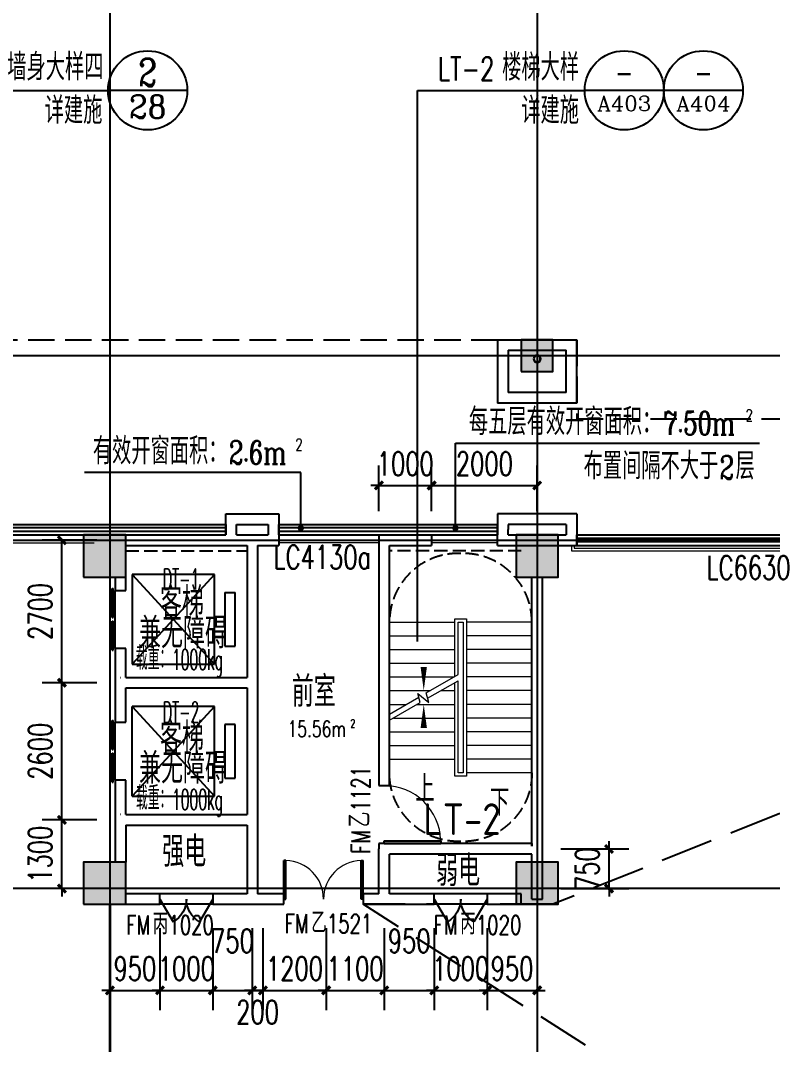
# Model space of a CAD drawing. Extents: x 1738711 to 2346805, y 1189731 to 2516152.
# Drawn here: x 1973497 to 1987754, y 1696268 to 1715674 of the extents above; entities that cross this region are included whole.
import ezdxf
from ezdxf.enums import TextEntityAlignment as Align

# ---------------------------------------------------------------- set-up
doc = ezdxf.new("R2010")
doc.units = 0
doc.header["$LTSCALE"] = 1000
doc.header["$MEASUREMENT"] = 0
doc.linetypes.add('DASH', pattern=[0.35, 0.25, -0.1])
doc.linetypes.add('复件 140224通州运河二期售楼部条件图_t3$0$X-ME SHAFT SH$0$X-B2$0$WATER_LINE', pattern=[0])
for name, color, linetype, lineweight in [('_0', 7, 'Continuous', 25), ('STAIR', 2, 'Continuous', 5), ('栏杆', 6, 'Continuous', 15)]:
    doc.layers.add(name, color=color, linetype=linetype, lineweight=lineweight)
for name, color, linetype in [('AR-TEXT', 7, 'Continuous'), ('COLUMN', 9, 'Continuous'), ('DIM_IDEN', 3, 'Continuous'), ('DIM_SYMB', 3, 'Continuous'), ('DOTE', 1, 'Continuous'), ('EVTR', 2, 'Continuous'), ('PUB_DIM', 3, 'Continuous'), ('PUB_HATCH', 8, 'Continuous'), ('PUB_TEXT', 7, 'Continuous'), ('SPACE_ALL', 1, 'Continuous'), ('WALL', 40, 'Continuous'), ('WINDOW', 144, 'Continuous'), ('WINDOW_TEXT', 7, 'Continuous'), ('YS', 6, 'Continuous'), ('疏散距离', 211, 'DASH'), ('看线', 8, 'Continuous')]:
    doc.layers.add(name, color=color, linetype=linetype)
doc.styles.add('_TCH_DIM', font='SIMPLEX', dxfattribs={"bigfont": 'GBCBIG'})
doc.styles.add('_TCH_DIM_T3', font='SIMPLEX', dxfattribs={"width": 0.705882, "bigfont": 'GBCBIG'})
doc.styles.add('_TCH_LABEL', font='COMPLEX', dxfattribs={"bigfont": 'GBCBIG'})
doc.styles.add('_TCH_SPACE', font='SIMPLEX', dxfattribs={"height": 5, "bigfont": 'GBCBIG'})
doc.styles.add('_TCH_WINDOW', font='SIMPLEX', dxfattribs={"height": 3.5, "bigfont": 'GBCBIG'})
doc.styles.get("Standard").update_dxf_attribs({"font": 'gbenor.shx', "bigfont": 'gbcbig.shx'})
doc.dimstyles.new('_TCH_ARCH&&150', dxfattribs={"dimtxt": 446.25, "dimasz": 150, "dimexe": 375, "dimexo": 450, "dimgap": 189.375, "dimtad": 1, "dimdec": 0, "dimzin": 0, "dimdsep": 46, "dimtxsty": '_TCH_DIM_T3', "dimblk": 'ARCHTICK', "dimcen": 0.09, "dimclrt": 7, "dimazin": 2, "dimtfac": 1, "dimtdec": 0, "dimtix": 1, "dimtmove": 2, "dimatfit": 3, "dimfxl": 1, "dimtolj": 1, "dimtzin": 0, "dimarcsym": 0})

# ---------------------------------------------------------------- blocks, each defined once
blk = doc.blocks.new('hearherherhr')
at = {"layer": '看线', "linetype": 'DASH'}
for centre, start, end in [((1981792, 1704275), 87.7958, 180), ((1981892, 1704275), 0, 92.2042)]:
    blk.add_arc(centre, 1300, start, end, dxfattribs=at)
blk = doc.blocks.new('hreahearHERH')
at = {"layer": 'DIM_SYMB'}
for points in [[(1982542, 1701285, 0, 0, 0), (1982542, 1704950, 0, 0, 0), (1981142, 1704950, 0, 0, 0), (1981142, 1702975, 0, 120, 0), (1981142, 1703425, 0, 0, 0)], [(1981142, 1701545, 0, 0, 0), (1981142, 1702715, 0, 120, 0), (1981142, 1702265, 0, 0, 0)]]:
    blk.add_lwpolyline(points, format="xyseb", dxfattribs=at)
at = {"layer": 'STAIR'}
for p, q in [((1980492, 1704275), (1981732, 1704275)), ((1981732, 1703244), (1981732, 1704335)), ((1981732, 1704335), (1981952, 1704335)), ((1981792, 1703278), (1981792, 1704275)), ((1981792, 1704275), (1981892, 1704275)), ((1981892, 1704275), (1981892, 1701415)), ((1981952, 1704335), (1981952, 1701355)), ((1983192, 1704275), (1981952, 1704275)), ((1980492, 1704015), (1981732, 1704015)), ((1983192, 1704015), (1981952, 1704015)), ((1980492, 1703755), (1981732, 1703755)), ((1983192, 1703755), (1981952, 1703755)), ((1980492, 1703495), (1981732, 1703495)), ((1983192, 1703495), (1981952, 1703495)), ((1981189, 1702930), (1981792, 1703278)), ((1980492, 1703235), (1981717, 1703235)), ((1981216, 1702830), (1981792, 1703163)), ((1981732, 1701355), (1981732, 1703128)), ((1981792, 1701415), (1981792, 1703163)), ((1983192, 1703235), (1981952, 1703235)), ((1980492, 1702975), (1981267, 1702975)), ((1981077, 1702750), (1981031, 1702923)), ((1981031, 1702923), (1981237, 1702750)), ((1981237, 1702750), (1981189, 1702930)), ((1981467, 1702975), (1981732, 1702975)), ((1983192, 1702975), (1981952, 1702975)), ((1980492, 1702528), (1981051, 1702850)), ((1980492, 1702412), (1981077, 1702750)), ((1980492, 1702715), (1980817, 1702715)), ((1981017, 1702715), (1981732, 1702715)), ((1983192, 1702715), (1981952, 1702715)), ((1980566, 1702455), (1981732, 1702455)), ((1983192, 1702455), (1981952, 1702455)), ((1980492, 1702195), (1981732, 1702195)), ((1983192, 1702195), (1981952, 1702195)), ((1980492, 1701935), (1981732, 1701935)), ((1983192, 1701935), (1981952, 1701935)), ((1980492, 1701675), (1981732, 1701675)), ((1983192, 1701675), (1981952, 1701675)), ((1981952, 1701355), (1981732, 1701355)), ((1981892, 1701415), (1981792, 1701415)), ((1983192, 1701415), (1981952, 1701415))]:
    blk.add_line(p, q, dxfattribs=at)
at = {"layer": '_0'}
blk.add_blockref('hearherherhr', (0, 0), dxfattribs=at)
at = {"layer": '_0', "xscale": -1, "rotation": 180}
blk.add_blockref('hearherherhr', (0, 3405691), dxfattribs=at)
at = {"layer": 'PUB_TEXT', "color": 7, "style": '_TCH_DIM'}
for s, p in [('上', (1980986, 1700863)), ('下', (1982399, 1700603))]:
    blk.add_text(s, height=506, dxfattribs=at).set_placement(p)
blk = doc.blocks.new('A$C68B42598')
at = {"layer": 'YS'}
for radius in [70, 60]:
    blk.add_circle((70, 70), radius, dxfattribs=at)
blk = doc.blocks.new('_ArchTick')
at = {"color": 0, "linetype": 'ByBlock', "const_width": 0.4}
blk.add_lwpolyline([(-0.5, -0.5), (0.5, 0.5)], dxfattribs=at)
blk = doc.blocks.new('*D2383')
at = {"layer": 'Defpoints', "color": 0, "transparency": 16777216}
for p in [(1981292, 1706863), (1980292, 1705925), (1981292, 1705925)]:
    blk.add_point(p, dxfattribs=at)
at = {"layer": 'PUB_DIM', "color": 0, "lineweight": -2, "transparency": 16777216}
for p, q in [((1980292, 1706375), (1980292, 1707238)), ((1981292, 1706375), (1981292, 1707238)), ((1980292, 1706863), (1980142, 1706863)), ((1980292, 1706863), (1981292, 1706863)), ((1981292, 1706863), (1981442, 1706863))]:
    blk.add_line(p, q, dxfattribs=at)
at = {"layer": 'PUB_DIM', "color": 0, "lineweight": -2, "transparency": 16777216, "xscale": 150, "yscale": 150, "zscale": 150}
blk.add_blockref('_ArchTick', (1980292, 1706863), dxfattribs=at)
at = {"layer": 'PUB_DIM', "color": 0, "lineweight": -2, "transparency": 16777216, "xscale": 150, "yscale": 150, "zscale": 150, "rotation": 180}
blk.add_blockref('_ArchTick', (1981292, 1706863), dxfattribs=at)
at = {"layer": 'PUB_DIM', "color": 7, "transparency": 16777216, "insert": (1980792, 1707275), "char_height": 446.2, "attachment_point": 5, "style": '_TCH_DIM_T3'}
blk.add_mtext('\\A1;1000', dxfattribs=at)
blk = doc.blocks.new('*D2384')
at = {"layer": 'Defpoints', "color": 0, "transparency": 16777216}
for p in [(1983292, 1706863), (1981292, 1705925), (1983292, 1705925)]:
    blk.add_point(p, dxfattribs=at)
at = {"layer": 'PUB_DIM', "color": 0, "lineweight": -2, "transparency": 16777216}
for p, q in [((1981292, 1706375), (1981292, 1707238)), ((1983292, 1706375), (1983292, 1707238)), ((1981292, 1706863), (1983292, 1706863))]:
    blk.add_line(p, q, dxfattribs=at)
at = {"layer": 'PUB_DIM', "color": 0, "lineweight": -2, "transparency": 16777216, "xscale": 150, "yscale": 150, "zscale": 150, "rotation": 180}
blk.add_blockref('_ArchTick', (1981292, 1706863), dxfattribs=at)
at = {"layer": 'PUB_DIM', "color": 0, "lineweight": -2, "transparency": 16777216, "xscale": 150, "yscale": 150, "zscale": 150}
blk.add_blockref('_ArchTick', (1983292, 1706863), dxfattribs=at)
at = {"layer": 'PUB_DIM', "color": 7, "transparency": 16777216, "insert": (1982292, 1707275), "char_height": 446.2, "attachment_point": 5, "style": '_TCH_DIM_T3'}
blk.add_mtext('\\A1;2000', dxfattribs=at)
blk = doc.blocks.new('*D2730')
at = {"layer": 'Defpoints', "color": 0, "transparency": 16777216}
for p in [(1983292, 1699975), (1984654, 1699975), (1983292, 1699225)]:
    blk.add_point(p, dxfattribs=at)
at = {"layer": 'PUB_DIM', "color": 0, "lineweight": -2, "transparency": 16777216}
for p, q in [((1983742, 1699975), (1985029, 1699975)), ((1984654, 1699975), (1984654, 1700125)), ((1984654, 1699225), (1984654, 1699975)), ((1983742, 1699225), (1985029, 1699225)), ((1984654, 1699225), (1984654, 1699075))]:
    blk.add_line(p, q, dxfattribs=at)
at = {"layer": 'PUB_DIM', "color": 0, "lineweight": -2, "transparency": 16777216, "xscale": 150, "yscale": 150, "zscale": 150}
for p, rotation in [((1984654, 1699975), 270), ((1984654, 1699225), 90)]:
    blk.add_blockref('_ArchTick', p, dxfattribs=dict(at, rotation=rotation))
at = {"layer": 'PUB_DIM', "color": 7, "transparency": 16777216, "insert": (1984242, 1699600), "char_height": 446.2, "attachment_point": 5, "rotation": 90, "style": '_TCH_DIM_T3'}
blk.add_mtext('\\A1;750', dxfattribs=at)
blk = doc.blocks.new('*D2736')
at = {"layer": 'Defpoints', "color": 0, "transparency": 16777216}
for p in [(1974283, 1700525), (1975392, 1700525), (1975392, 1699225)]:
    blk.add_point(p, dxfattribs=at)
at = {"layer": 'PUB_DIM', "color": 0, "lineweight": -2, "transparency": 16777216}
for p, q in [((1974283, 1700525), (1974283, 1700675)), ((1974942, 1700525), (1973908, 1700525)), ((1974283, 1699225), (1974283, 1700525)), ((1974942, 1699225), (1973908, 1699225)), ((1974283, 1699225), (1974283, 1699075))]:
    blk.add_line(p, q, dxfattribs=at)
at = {"layer": 'PUB_DIM', "color": 0, "lineweight": -2, "transparency": 16777216, "xscale": 150, "yscale": 150, "zscale": 150}
for p, rotation in [((1974283, 1700525), 270), ((1974283, 1699225), 90)]:
    blk.add_blockref('_ArchTick', p, dxfattribs=dict(at, rotation=rotation))
at = {"layer": 'PUB_DIM', "color": 7, "transparency": 16777216, "insert": (1973871, 1699875), "char_height": 446.2, "attachment_point": 5, "rotation": 90, "style": '_TCH_DIM_T3'}
blk.add_mtext('\\A1;1300', dxfattribs=at)
blk = doc.blocks.new('*D2737')
at = {"layer": 'Defpoints', "color": 0, "transparency": 16777216}
for p in [(1974283, 1703125), (1975392, 1703125), (1975392, 1700525)]:
    blk.add_point(p, dxfattribs=at)
at = {"layer": 'PUB_DIM', "color": 0, "lineweight": -2, "transparency": 16777216}
for p, q in [((1974942, 1703125), (1973908, 1703125)), ((1974283, 1700525), (1974283, 1703125)), ((1974942, 1700525), (1973908, 1700525))]:
    blk.add_line(p, q, dxfattribs=at)
at = {"layer": 'PUB_DIM', "color": 0, "lineweight": -2, "transparency": 16777216, "xscale": 150, "yscale": 150, "zscale": 150}
for p, rotation in [((1974283, 1703125), 90), ((1974283, 1700525), 270)]:
    blk.add_blockref('_ArchTick', p, dxfattribs=dict(at, rotation=rotation))
at = {"layer": 'PUB_DIM', "color": 7, "transparency": 16777216, "insert": (1973871, 1701825), "char_height": 446.2, "attachment_point": 5, "rotation": 90, "style": '_TCH_DIM_T3'}
blk.add_mtext('\\A1;2600', dxfattribs=at)
blk = doc.blocks.new('*D2738')
at = {"layer": 'Defpoints', "color": 0, "transparency": 16777216}
for p in [(1974283, 1705825), (1975392, 1705825), (1975392, 1703125)]:
    blk.add_point(p, dxfattribs=at)
at = {"layer": 'PUB_DIM', "color": 0, "lineweight": -2, "transparency": 16777216}
for p, q in [((1974942, 1705825), (1973908, 1705825)), ((1974283, 1703125), (1974283, 1705825)), ((1974942, 1703125), (1973908, 1703125))]:
    blk.add_line(p, q, dxfattribs=at)
at = {"layer": 'PUB_DIM', "color": 0, "lineweight": -2, "transparency": 16777216, "xscale": 150, "yscale": 150, "zscale": 150}
for p, rotation in [((1974283, 1705825), 90), ((1974283, 1703125), 270)]:
    blk.add_blockref('_ArchTick', p, dxfattribs=dict(at, rotation=rotation))
at = {"layer": 'PUB_DIM', "color": 7, "transparency": 16777216, "insert": (1973871, 1704475), "char_height": 446.2, "attachment_point": 5, "rotation": 90, "style": '_TCH_DIM_T3'}
blk.add_mtext('\\A1;2700', dxfattribs=at)
blk = doc.blocks.new('*D2782')
at = {"layer": 'Defpoints', "color": 0, "transparency": 16777216}
for p in [(1975192, 1698925), (1976142, 1698925), (1976142, 1697294)]:
    blk.add_point(p, dxfattribs=at)
at = {"layer": 'PUB_DIM', "color": 0, "lineweight": -2, "transparency": 16777216}
for p, q in [((1975192, 1698475), (1975192, 1696919)), ((1976142, 1698475), (1976142, 1696919)), ((1975192, 1697294), (1975042, 1697294)), ((1975192, 1697294), (1976142, 1697294)), ((1976142, 1697294), (1976292, 1697294))]:
    blk.add_line(p, q, dxfattribs=at)
at = {"layer": 'PUB_DIM', "color": 0, "lineweight": -2, "transparency": 16777216, "xscale": 150, "yscale": 150, "zscale": 150}
blk.add_blockref('_ArchTick', (1975192, 1697294), dxfattribs=at)
at = {"layer": 'PUB_DIM', "color": 0, "lineweight": -2, "transparency": 16777216, "xscale": 150, "yscale": 150, "zscale": 150, "rotation": 180}
blk.add_blockref('_ArchTick', (1976142, 1697294), dxfattribs=at)
at = {"layer": 'PUB_DIM', "color": 7, "transparency": 16777216, "insert": (1975667, 1697707), "char_height": 446.2, "attachment_point": 5, "style": '_TCH_DIM_T3'}
blk.add_mtext('\\A1;950', dxfattribs=at)
blk = doc.blocks.new('*D2783')
at = {"layer": 'Defpoints', "color": 0, "transparency": 16777216}
for p in [(1976142, 1698925), (1977142, 1698925), (1977142, 1697294)]:
    blk.add_point(p, dxfattribs=at)
at = {"layer": 'PUB_DIM', "color": 0, "lineweight": -2, "transparency": 16777216}
for p, q in [((1976142, 1698475), (1976142, 1696919)), ((1977142, 1698475), (1977142, 1696919)), ((1976142, 1697294), (1975992, 1697294)), ((1976142, 1697294), (1977142, 1697294)), ((1977142, 1697294), (1977292, 1697294))]:
    blk.add_line(p, q, dxfattribs=at)
at = {"layer": 'PUB_DIM', "color": 0, "lineweight": -2, "transparency": 16777216, "xscale": 150, "yscale": 150, "zscale": 150}
blk.add_blockref('_ArchTick', (1976142, 1697294), dxfattribs=at)
at = {"layer": 'PUB_DIM', "color": 0, "lineweight": -2, "transparency": 16777216, "xscale": 150, "yscale": 150, "zscale": 150, "rotation": 180}
blk.add_blockref('_ArchTick', (1977142, 1697294), dxfattribs=at)
at = {"layer": 'PUB_DIM', "color": 7, "transparency": 16777216, "insert": (1976642, 1697707), "char_height": 446.2, "attachment_point": 5, "style": '_TCH_DIM_T3'}
blk.add_mtext('\\A1;1000', dxfattribs=at)
blk = doc.blocks.new('*D2784')
at = {"layer": 'Defpoints', "color": 0, "transparency": 16777216}
for p in [(1977142, 1698925), (1977892, 1698925), (1977892, 1697294)]:
    blk.add_point(p, dxfattribs=at)
at = {"layer": 'PUB_DIM', "color": 0, "lineweight": -2, "transparency": 16777216}
for p, q in [((1977142, 1698475), (1977142, 1696919)), ((1977892, 1698475), (1977892, 1696919)), ((1977142, 1697294), (1977892, 1697294))]:
    blk.add_line(p, q, dxfattribs=at)
at = {"layer": 'PUB_DIM', "color": 0, "lineweight": -2, "transparency": 16777216, "xscale": 150, "yscale": 150, "zscale": 150, "rotation": 180}
blk.add_blockref('_ArchTick', (1977142, 1697294), dxfattribs=at)
at = {"layer": 'PUB_DIM', "color": 0, "lineweight": -2, "transparency": 16777216, "xscale": 150, "yscale": 150, "zscale": 150}
blk.add_blockref('_ArchTick', (1977892, 1697294), dxfattribs=at)
at = {"layer": 'PUB_DIM', "color": 7, "transparency": 16777216, "insert": (1977517, 1698232), "char_height": 446.2, "attachment_point": 5, "style": '_TCH_DIM_T3'}
blk.add_mtext('\\A1;750', dxfattribs=at)
blk = doc.blocks.new('*D2785')
at = {"layer": 'Defpoints', "color": 0, "transparency": 16777216}
for p in [(1977892, 1698925), (1978092, 1698925), (1978092, 1697294)]:
    blk.add_point(p, dxfattribs=at)
at = {"layer": 'PUB_DIM', "color": 0, "lineweight": -2, "transparency": 16777216}
for p, q in [((1977892, 1698475), (1977892, 1696919)), ((1978092, 1698475), (1978092, 1696919)), ((1977892, 1697294), (1977742, 1697294)), ((1977892, 1697294), (1978092, 1697294)), ((1978092, 1697294), (1978242, 1697294))]:
    blk.add_line(p, q, dxfattribs=at)
at = {"layer": 'PUB_DIM', "color": 0, "lineweight": -2, "transparency": 16777216, "xscale": 150, "yscale": 150, "zscale": 150}
blk.add_blockref('_ArchTick', (1977892, 1697294), dxfattribs=at)
at = {"layer": 'PUB_DIM', "color": 0, "lineweight": -2, "transparency": 16777216, "xscale": 150, "yscale": 150, "zscale": 150, "rotation": 180}
blk.add_blockref('_ArchTick', (1978092, 1697294), dxfattribs=at)
at = {"layer": 'PUB_DIM', "color": 7, "transparency": 16777216, "insert": (1977992, 1696882), "char_height": 446.2, "attachment_point": 5, "style": '_TCH_DIM_T3'}
blk.add_mtext('\\A1;200', dxfattribs=at)
blk = doc.blocks.new('*D2786')
at = {"layer": 'Defpoints', "color": 0, "transparency": 16777216}
for p in [(1978092, 1698925), (1979292, 1698925), (1979292, 1697294)]:
    blk.add_point(p, dxfattribs=at)
at = {"layer": 'PUB_DIM', "color": 0, "lineweight": -2, "transparency": 16777216}
for p, q in [((1978092, 1698475), (1978092, 1696919)), ((1979292, 1698475), (1979292, 1696919)), ((1978092, 1697294), (1977942, 1697294)), ((1978092, 1697294), (1979292, 1697294)), ((1979292, 1697294), (1979442, 1697294))]:
    blk.add_line(p, q, dxfattribs=at)
at = {"layer": 'PUB_DIM', "color": 0, "lineweight": -2, "transparency": 16777216, "xscale": 150, "yscale": 150, "zscale": 150}
blk.add_blockref('_ArchTick', (1978092, 1697294), dxfattribs=at)
at = {"layer": 'PUB_DIM', "color": 0, "lineweight": -2, "transparency": 16777216, "xscale": 150, "yscale": 150, "zscale": 150, "rotation": 180}
blk.add_blockref('_ArchTick', (1979292, 1697294), dxfattribs=at)
at = {"layer": 'PUB_DIM', "color": 7, "transparency": 16777216, "insert": (1978692, 1697707), "char_height": 446.2, "attachment_point": 5, "style": '_TCH_DIM_T3'}
blk.add_mtext('\\A1;1200', dxfattribs=at)
blk = doc.blocks.new('*D2787')
at = {"layer": 'Defpoints', "color": 0, "transparency": 16777216}
for p in [(1979292, 1698925), (1980392, 1698925), (1980392, 1697294)]:
    blk.add_point(p, dxfattribs=at)
at = {"layer": 'PUB_DIM', "color": 0, "lineweight": -2, "transparency": 16777216}
for p, q in [((1979292, 1698475), (1979292, 1696919)), ((1980392, 1698475), (1980392, 1696919)), ((1979292, 1697294), (1979142, 1697294)), ((1979292, 1697294), (1980392, 1697294)), ((1980392, 1697294), (1980542, 1697294))]:
    blk.add_line(p, q, dxfattribs=at)
at = {"layer": 'PUB_DIM', "color": 0, "lineweight": -2, "transparency": 16777216, "xscale": 150, "yscale": 150, "zscale": 150}
blk.add_blockref('_ArchTick', (1979292, 1697294), dxfattribs=at)
at = {"layer": 'PUB_DIM', "color": 0, "lineweight": -2, "transparency": 16777216, "xscale": 150, "yscale": 150, "zscale": 150, "rotation": 180}
blk.add_blockref('_ArchTick', (1980392, 1697294), dxfattribs=at)
at = {"layer": 'PUB_DIM', "color": 7, "transparency": 16777216, "insert": (1979842, 1697707), "char_height": 446.2, "attachment_point": 5, "style": '_TCH_DIM_T3'}
blk.add_mtext('\\A1;1100', dxfattribs=at)
blk = doc.blocks.new('*D2788')
at = {"layer": 'Defpoints', "color": 0, "transparency": 16777216}
for p in [(1980392, 1698925), (1981342, 1698925), (1981342, 1697294)]:
    blk.add_point(p, dxfattribs=at)
at = {"layer": 'PUB_DIM', "color": 0, "lineweight": -2, "transparency": 16777216}
for p, q in [((1980392, 1698475), (1980392, 1696919)), ((1981342, 1698475), (1981342, 1696919)), ((1980392, 1697294), (1981342, 1697294))]:
    blk.add_line(p, q, dxfattribs=at)
at = {"layer": 'PUB_DIM', "color": 0, "lineweight": -2, "transparency": 16777216, "xscale": 150, "yscale": 150, "zscale": 150, "rotation": 180}
blk.add_blockref('_ArchTick', (1980392, 1697294), dxfattribs=at)
at = {"layer": 'PUB_DIM', "color": 0, "lineweight": -2, "transparency": 16777216, "xscale": 150, "yscale": 150, "zscale": 150}
blk.add_blockref('_ArchTick', (1981342, 1697294), dxfattribs=at)
at = {"layer": 'PUB_DIM', "color": 7, "transparency": 16777216, "insert": (1980867, 1698232), "char_height": 446.2, "attachment_point": 5, "style": '_TCH_DIM_T3'}
blk.add_mtext('\\A1;950', dxfattribs=at)
blk = doc.blocks.new('*D2789')
at = {"layer": 'Defpoints', "color": 0, "transparency": 16777216}
for p in [(1981342, 1698925), (1982342, 1698925), (1982342, 1697294)]:
    blk.add_point(p, dxfattribs=at)
at = {"layer": 'PUB_DIM', "color": 0, "lineweight": -2, "transparency": 16777216}
for p, q in [((1981342, 1698475), (1981342, 1696919)), ((1982342, 1698475), (1982342, 1696919)), ((1981342, 1697294), (1981192, 1697294)), ((1981342, 1697294), (1982342, 1697294)), ((1982342, 1697294), (1982492, 1697294))]:
    blk.add_line(p, q, dxfattribs=at)
at = {"layer": 'PUB_DIM', "color": 0, "lineweight": -2, "transparency": 16777216, "xscale": 150, "yscale": 150, "zscale": 150}
blk.add_blockref('_ArchTick', (1981342, 1697294), dxfattribs=at)
at = {"layer": 'PUB_DIM', "color": 0, "lineweight": -2, "transparency": 16777216, "xscale": 150, "yscale": 150, "zscale": 150, "rotation": 180}
blk.add_blockref('_ArchTick', (1982342, 1697294), dxfattribs=at)
at = {"layer": 'PUB_DIM', "color": 7, "transparency": 16777216, "insert": (1981842, 1697707), "char_height": 446.2, "attachment_point": 5, "style": '_TCH_DIM_T3'}
blk.add_mtext('\\A1;1000', dxfattribs=at)
blk = doc.blocks.new('*D2790')
at = {"layer": 'Defpoints', "color": 0, "transparency": 16777216}
for p in [(1982342, 1698925), (1983292, 1698925), (1983292, 1697294)]:
    blk.add_point(p, dxfattribs=at)
at = {"layer": 'PUB_DIM', "color": 0, "lineweight": -2, "transparency": 16777216}
for p, q in [((1982342, 1698475), (1982342, 1696919)), ((1983292, 1698475), (1983292, 1696919)), ((1982342, 1697294), (1982192, 1697294)), ((1982342, 1697294), (1983292, 1697294)), ((1983292, 1697294), (1983442, 1697294))]:
    blk.add_line(p, q, dxfattribs=at)
at = {"layer": 'PUB_DIM', "color": 0, "lineweight": -2, "transparency": 16777216, "xscale": 150, "yscale": 150, "zscale": 150}
blk.add_blockref('_ArchTick', (1982342, 1697294), dxfattribs=at)
at = {"layer": 'PUB_DIM', "color": 0, "lineweight": -2, "transparency": 16777216, "xscale": 150, "yscale": 150, "zscale": 150, "rotation": 180}
blk.add_blockref('_ArchTick', (1983292, 1697294), dxfattribs=at)
at = {"layer": 'PUB_DIM', "color": 7, "transparency": 16777216, "insert": (1982817, 1697707), "char_height": 446.2, "attachment_point": 5, "style": '_TCH_DIM_T3'}
blk.add_mtext('\\A1;950', dxfattribs=at)
blk = doc.blocks.new('$TCHSYS$WIN2D')
for p, q in [((-0.5, 0.5), (0.5, 0.5)), ((-0.5, 0.5), (-0.5, -0.5)), ((0.5, 0.5), (0.5, -0.5)), ((0.5, 0.1667), (-0.5, 0.1667)), ((0.5, -0.1667), (-0.5, -0.1667)), ((-0.5, -0.5), (0.5, -0.5))]:
    blk.add_line(p, q)
blk = doc.blocks.new('$DORLIB2D$00000127')
at = {"color": 0}
for points in [[(-0.533, 0.795), (-0.533, 0.69)], [(-0.033, 0.795), (-0.533, 0.795)], [(-0.033, 0.795), (-0.033, 0.69)], [(0.533, 0.795), (0.033, 0.795)], [(0.033, 0.795), (0.033, 0.69)], [(0.533, 0.795), (0.533, 0.69)], [(-0.033, 0.69), (-0.533, 0.69)], [(0.533, 0.69), (0.033, 0.69)], [(0.5, 0.5), (-0.5, 0.5)]]:
    blk.add_lwpolyline(points, dxfattribs=at)
blk = doc.blocks.new('$DorLib2D$00000001')
for p, q in [((0.45, 0.975), (0.5, 0.975)), ((0.45, 0), (0.45, 0.975)), ((0.5, 0), (0.5, 0.975)), ((0.5, 0), (0.45, 0))]:
    blk.add_line(p, q)
at = {"lineweight": 13}
blk.add_arc((0.475, 0), 0.975, 91.4693, 180, dxfattribs=at)
blk = doc.blocks.new('$DorLib2D$00000231')
at = {"color": 0}
for p, q in [((-0.5, 0), (-0.25, 0.433)), ((0.5, 0), (0.25, 0.433))]:
    blk.add_line(p, q, dxfattribs=at)
for centre, start, end in [((-0.5, 0), 0, 60), ((0.5, 0), 120, 180)]:
    blk.add_arc(centre, 0.5, start, end, dxfattribs=at)
blk = doc.blocks.new('$DorLib2D$00000002')
for p, q in [((-0.5, 0), (-0.5, 0.4875)), ((-0.475, 0.4875), (-0.5, 0.4875)), ((-0.475, 0), (-0.475, 0.4875)), ((0.475, 0), (0.475, 0.4875)), ((0.475, 0.4875), (0.5, 0.4875)), ((0.5, 0), (0.5, 0.4875)), ((-0.5, 0), (-0.475, 0)), ((0.5, 0), (0.475, 0))]:
    blk.add_line(p, q)
at = {"lineweight": 13}
for centre, start, end in [((-0.4875, 0), 0, 88.53072), ((0.4875, 0), 91.46928, 180)]:
    blk.add_arc(centre, 0.4875, start, end, dxfattribs=at)
blk = doc.blocks.new('_FZH')
blk.add_lwpolyline([(-0.5, -0.5), (0.5, -0.5), (0.5, 0.5), (-0.5, 0.5)], close=True)
at = {"layer": 'PUB_HATCH'}
blk.add_solid([(-0.5, -0.5), (0.5, -0.5), (-0.5, 0.5), (0.5, 0.5)], dxfattribs=at)

msp = doc.modelspace()

# ---------------------------------------------------------------- linework, layer by layer
at = {"layer": 'DIM_IDEN'}
for p, q in [((1972481.3, 1714349.3), (1975158.2, 1714349.3)), ((1976658.2, 1714349.3), (1975158.2, 1714349.3)), ((1981024.7, 1714349.3), (1984193, 1714349.3)), ((1981024.7, 1703907.9), (1981024.7, 1714349.3)), ((1985693, 1714349.3), (1984193, 1714349.3)), ((1987193, 1714349.3), (1985693, 1714349.3)), ((1981742.6, 1706056.2), (1981742.6, 1707662.1)), ((1981742.6, 1707662.1), (1987506.9, 1707662.1)), ((1978811.2, 1707106.4), (1974711.3, 1707106.4)), ((1978811.2, 1706056.2), (1978811.2, 1707106.4))]:
    msp.add_line(p, q, dxfattribs=at)
at = {"layer": 'DIM_IDEN', "const_width": 60}
for points in [[(1978811.2, 1706026.2, 1), (1978811.2, 1706086.2, 1)], [(1981742.6, 1706026.2, 1), (1981742.6, 1706086.2, 1)]]:
    msp.add_lwpolyline(points, format="xyb", close=True, dxfattribs=at)
at = {"layer": 'DIM_IDEN'}
msp.add_lwpolyline([(1981024.7, 1703907.9, 1), (1981024.7, 1703907.9, 1)], format="xyb", close=True, dxfattribs=at)
for centre in [(1975908.2, 1714349.3), (1984943, 1714349.3), (1986443, 1714349.3)]:
    msp.add_circle(centre, 750, dxfattribs=at)
at = {"layer": 'DOTE'}
for p, q in [((1975191.9, 1721249.3), (1975191.9, 1683625.4)), ((1983291.9, 1721249.3), (1983291.9, 1683625.4)), ((1919991.9, 1709325.4), (2001891.9, 1709325.4)), ((1919991.9, 1705825.4), (2001891.9, 1705825.4)), ((2001891.9, 1699225.4), (1919991.9, 1699225.4))]:
    msp.add_line(p, q, dxfattribs=at)
at = {"layer": 'EVTR', "linetype": '复件 140224通州运河二期售楼部条件图_t3$0$X-ME SHAFT SH$0$X-B2$0$WATER_LINE'}
for p, q in [((1977176.9, 1705175.4), (1975616.9, 1705175.4)), ((1975616.9, 1705175.4), (1975616.9, 1703475.4)), ((1977176.9, 1705175.4), (1975616.9, 1703475.4)), ((1975616.9, 1705175.4), (1977176.9, 1703475.4)), ((1977176.9, 1703475.4), (1977176.9, 1705175.4)), ((1977371.9, 1704835.4), (1977371.9, 1703815.4)), ((1977371.9, 1704835.4), (1977566.9, 1704835.4)), ((1977566.9, 1703815.4), (1977566.9, 1704835.4)), ((1977371.9, 1703815.4), (1977566.9, 1703815.4)), ((1975616.9, 1703475.4), (1977176.9, 1703475.4)), ((1977176.9, 1702675.4), (1975616.9, 1702675.4)), ((1977176.9, 1702675.4), (1975616.9, 1700975.4)), ((1975616.9, 1702675.4), (1977176.9, 1700975.4)), ((1975616.9, 1700975.4), (1975616.9, 1702675.4)), ((1977176.9, 1700975.4), (1977176.9, 1702675.4)), ((1977566.9, 1702335.4), (1977371.9, 1702335.4)), ((1977371.9, 1702335.4), (1977371.9, 1701315.4)), ((1977566.9, 1701315.4), (1977566.9, 1702335.4)), ((1977371.9, 1701315.4), (1977566.9, 1701315.4)), ((1975616.9, 1700975.4), (1977176.9, 1700975.4))]:
    msp.add_line(p, q, dxfattribs=at)
at = {"layer": 'STAIR'}
for p, q in [((1980491.9, 1702527.9), (1980491.9, 1704275.4)), ((1983191.9, 1704275.4), (1983191.9, 1701415.4)), ((1980491.9, 1701675.4), (1980491.9, 1702412.4))]:
    msp.add_line(p, q, dxfattribs=at)
at = {"layer": 'WALL', "linetype": '复件 140224通州运河二期售楼部条件图_t3$0$X-ME SHAFT SH$0$X-B2$0$WATER_LINE'}
for p, q in [((1982541.9, 1709625.4), (1984041.9, 1709625.4)), ((1982541.9, 1709625.4), (1982541.9, 1708425.4)), ((1984041.9, 1708425.4), (1984041.9, 1709625.4)), ((1982741.9, 1709425.4), (1983841.9, 1709425.4)), ((1982741.9, 1709425.4), (1982741.9, 1708625.4)), ((1983841.9, 1708625.4), (1983841.9, 1709425.4)), ((1983841.9, 1708625.4), (1982741.9, 1708625.4)), ((1984041.9, 1708425.4), (1982541.9, 1708425.4)), ((1977391.9, 1706325.4), (1978391.9, 1706325.4)), ((1977391.9, 1706125.4), (1977391.9, 1706325.4)), ((1978391.9, 1706325.4), (1978391.9, 1706125.4)), ((1982541.9, 1706325.4), (1982541.9, 1706125.4)), ((1984041.9, 1706325.4), (1982541.9, 1706325.4)), ((1984041.9, 1706325.4), (1984041.9, 1705925.4)), ((1977391.9, 1705925.4), (1977391.9, 1706125.4)), ((1977591.9, 1706125.4), (1978191.9, 1706125.4)), ((1977591.9, 1706025.4), (1977591.9, 1706125.4)), ((1977591.9, 1705925.4), (1977591.9, 1706025.4)), ((1978191.9, 1706125.4), (1978191.9, 1706025.4)), ((1978191.9, 1706025.4), (1978191.9, 1705925.4)), ((1978391.9, 1705925.4), (1978391.9, 1706125.4)), ((1982541.9, 1705925.4), (1982541.9, 1706125.4)), ((1982741.9, 1706125.4), (1982741.9, 1706025.4)), ((1983841.9, 1706125.4), (1982741.9, 1706125.4)), ((1982741.9, 1705925.4), (1982741.9, 1706025.4)), ((1983841.9, 1706125.4), (1983841.9, 1705925.4)), ((1975491.9, 1705925.4), (1977391.9, 1705925.4)), ((1977391.9, 1705925.4), (1977391.9, 1705925.4)), ((1977591.9, 1705925.4), (1977891.9, 1705925.4)), ((1977891.9, 1705925.4), (1978191.9, 1705925.4)), ((1978391.9, 1705925.4), (1978391.9, 1705725.4)), ((1980291.9, 1705925.4), (1981291.9, 1705925.4)), ((1981291.9, 1705925.4), (1981291.9, 1705725.4)), ((1982541.9, 1705725.4), (1982541.9, 1705925.4)), ((1982741.9, 1705925.4), (1983841.9, 1705925.4)), ((1984041.9, 1705725.4), (1984041.9, 1705925.4)), ((1975491.9, 1705725.4), (1977491.9, 1705725.4)), ((1977491.9, 1705725.4), (1977791.9, 1705725.4)), ((1977991.9, 1705725.4), (1978391.9, 1705725.4)), ((1980491.9, 1705725.4), (1981291.9, 1705725.4)), ((1982541.9, 1705725.4), (1983941.9, 1705725.4)), ((1983941.9, 1705725.4), (1984041.9, 1705725.4)), ((1975491.9, 1703225.4), (1977791.9, 1703225.4)), ((1975491.9, 1703025.4), (1977791.9, 1703025.4)), ((1975491.9, 1700625.4), (1977791.9, 1700625.4)), ((1975491.9, 1700425.4), (1977791.9, 1700425.4))]:
    msp.add_line(p, q, dxfattribs=at)
at = {"layer": 'WALL'}
for p, q in [((1980291.9, 1705925.4), (1980291.9, 1701175.4)), ((1977791.9, 1705725.4), (1977791.9, 1703225.4)), ((1977991.9, 1705725.4), (1977991.9, 1703125.4)), ((1980491.9, 1701175.4), (1980491.9, 1705725.4)), ((1975291.9, 1705125.4), (1975291.9, 1704875.4)), ((1975491.9, 1704875.4), (1975491.9, 1705125.4)), ((1983191.9, 1700025.4), (1983191.9, 1705125.4)), ((1983391.9, 1700025.4), (1983391.9, 1705125.4)), ((1975291.9, 1704875.4), (1975491.9, 1704875.4)), ((1975491.9, 1703775.4), (1975291.9, 1703775.4)), ((1975291.9, 1703775.4), (1975291.9, 1703225.4)), ((1975491.9, 1703225.4), (1975491.9, 1703775.4)), ((1975291.9, 1703225.4), (1975291.9, 1703125.4)), ((1975291.9, 1703125.4), (1975291.9, 1702375.4)), ((1975392.5, 1703217.5), (1975384.6, 1703216.9)), ((1977991.9, 1703125.4), (1977991.9, 1700525.4)), ((1975491.9, 1702375.4), (1975491.9, 1703025.4)), ((1977791.9, 1703025.4), (1977791.9, 1700625.4)), ((1975291.9, 1702375.4), (1975491.9, 1702375.4)), ((1975491.9, 1701275.4), (1975291.9, 1701275.4)), ((1975291.9, 1701275.4), (1975291.9, 1700625.4)), ((1975491.9, 1700625.4), (1975491.9, 1701275.4)), ((1980291.9, 1701175.4), (1980491.9, 1701175.4)), ((1975291.9, 1700625.4), (1975291.9, 1700525.4)), ((1975392.7, 1700634.4), (1975401.7, 1700633.6)), ((1975291.9, 1700525.4), (1975291.9, 1699725.4)), ((1975491.9, 1700425.4), (1975491.9, 1699725.4)), ((1977791.9, 1700425.4), (1977791.9, 1699125.4)), ((1977991.9, 1700525.4), (1977991.9, 1699125.4)), ((1980491.9, 1700075.4), (1980291.9, 1700075.4)), ((1980291.9, 1700075.4), (1980291.9, 1699975.4)), ((1980291.9, 1699125.4), (1980291.9, 1699975.4)), ((1983191.9, 1700075.4), (1980491.9, 1700075.4)), ((1983191.9, 1700075.4), (1983191.9, 1700025.4)), ((1983391.9, 1699975.4), (1983391.9, 1700025.4)), ((1983391.9, 1699025.4), (1983391.9, 1699975.4)), ((1983191.9, 1699875.4), (1980491.9, 1699875.4)), ((1980491.9, 1699125.4), (1980491.9, 1699875.4)), ((1983191.9, 1699025.4), (1983191.9, 1699875.4)), ((1976141.9, 1699125.4), (1975491.9, 1699125.4)), ((1976141.9, 1698925.4), (1976141.9, 1699125.4)), ((1977791.9, 1699125.4), (1977141.9, 1699125.4)), ((1977141.9, 1699125.4), (1977141.9, 1698925.4)), ((1978491.9, 1699125.4), (1977991.9, 1699125.4)), ((1978491.9, 1698925.4), (1978491.9, 1699125.4)), ((1980291.9, 1699125.4), (1979991.9, 1699125.4)), ((1979991.9, 1699125.4), (1979991.9, 1698925.4)), ((1981341.9, 1699125.4), (1980491.9, 1699125.4)), ((1981341.9, 1698925.4), (1981341.9, 1699125.4)), ((1982991.9, 1699125.4), (1982341.9, 1699125.4)), ((1982341.9, 1699125.4), (1982341.9, 1698925.4)), ((1982991.9, 1698925.4), (1982991.9, 1699125.4)), ((1983191.9, 1699025.4), (1983391.9, 1699025.4)), ((1975491.9, 1698925.4), (1976141.9, 1698925.4)), ((1977141.9, 1698925.4), (1977891.9, 1698925.4)), ((1977891.9, 1698925.4), (1978491.9, 1698925.4)), ((1979991.9, 1698925.4), (1980391.9, 1698925.4)), ((1980391.9, 1698925.4), (1981341.9, 1698925.4)), ((1982341.9, 1698925.4), (1982991.9, 1698925.4))]:
    msp.add_line(p, q, dxfattribs=at)
at = {"layer": 'WINDOW'}
for p, q in [((1977141.9, 1699125.4), (1976141.9, 1699125.4)), ((1982341.9, 1699125.4), (1981341.9, 1699125.4)), ((1977141.9, 1698925.4), (1976141.9, 1698925.4)), ((1982341.9, 1698925.4), (1981341.9, 1698925.4))]:
    msp.add_line(p, q, dxfattribs=at)
at = {"layer": 'WINDOW', "color": 4, "linetype": 'DASH', "ltscale": 2, "const_width": 50}
msp.add_lwpolyline([(1975191.9, 1698925.4), (1975191.9, 1692925.4)], dxfattribs=at)
at = {"layer": '栏杆'}
for points in [[(1967741.9, 1705825.4), (1974891.9, 1705825.4)], [(1980291.9, 1705825.4), (1978391.9, 1705825.4)], [(1982541.9, 1705825.4), (1981291.9, 1705825.4)], [(1967741.9, 1705775.4), (1974891.9, 1705775.4)], [(1980291.9, 1705775.4), (1978391.9, 1705775.4)], [(1982541.9, 1705775.4), (1981291.9, 1705775.4)], [(1983941.9, 1705725.4), (1983941.9, 1705625.4), (1990741.9, 1705625.4), (1990741.9, 1705725.4)], [(1983991.9, 1705725.4), (1983991.9, 1705675.4), (1990691.9, 1705675.4), (1990691.9, 1705725.4)]]:
    msp.add_lwpolyline(points, dxfattribs=at)
at = {"layer": '疏散距离', "ltscale": 4}
for points in [[(1999591.9, 1705325.4), (1983591.9, 1698925.4), (1979991.9, 1698925.4)], [(1999591.9, 1686525.4), (1979991.9, 1698925.4)]]:
    msp.add_lwpolyline(points, dxfattribs=at)
at = {"layer": '看线', "linetype": 'DASH'}
for p, q in [((1975491.9, 1705625.4), (1977791.9, 1705625.4)), ((1982991.9, 1705625.4), (1980491.9, 1705625.4))]:
    msp.add_line(p, q, dxfattribs=at)
at = {"layer": '看线', "linetype": 'DASH', "ltscale": 2}
msp.add_lwpolyline([(1944091.9, 1708125.4), (1958241.9, 1708125.4), (1958241.9, 1709625.4), (1984041.9, 1709625.4), (1984041.9, 1708125.4), (1998191.9, 1708125.4)], dxfattribs=at)

# ---------------------------------------------------------------- block references
at = {"layer": '_0'}
msp.add_blockref('hreahearHERH', (0, 0), dxfattribs=at)
at = {"layer": 'COLUMN', "linetype": '复件 140224通州运河二期售楼部条件图_t3$0$X-ME SHAFT SH$0$X-B2$0$WATER_LINE', "xscale": 600, "yscale": 600, "zscale": 600}
msp.add_blockref('_FZH', (1983291.9, 1709325.4), dxfattribs=at)
at = {"layer": 'COLUMN', "linetype": '复件 140224通州运河二期售楼部条件图_t3$0$X-ME SHAFT SH$0$X-B2$0$WATER_LINE'}
for p, xscale, yscale, zscale, rotation in [((1975091.9, 1705525.4), 800.0000007168856, 800.000000393251, 800.000000393251, 1.635843644965386e-08), ((1983291.9, 1705525.4), 800.0000002044253, 800, 800, 1.055544370974921e-08), ((1975091.9, 1699325.4), 799.9999996277038, 800.000000420725, 800.000000420725, 359.9999999698678), ((1983291.9, 1699325.4), 799.999999597203, 800, 800, 1.405724969047804e-08)]:
    msp.add_blockref('_FZH', p, dxfattribs=dict(at, xscale=xscale, yscale=yscale, zscale=zscale, rotation=rotation))
at = {"layer": 'WINDOW', "linetype": '复件 140224通州运河二期售楼部条件图_t3$0$X-ME SHAFT SH$0$X-B2$0$WATER_LINE'}
ref = msp.add_blockref('$TCHSYS$WIN2D', (1971141.9, 1706025.4), dxfattribs=dict(at, xscale=12500, yscale=200, zscale=12500))
ref.add_attrib('A', 'LC12530', (1970181.9, 1705282.4), dxfattribs={"layer": 'WINDOW_TEXT', "linetype": '复件 140224通州运河二期售楼部条件图_t3$0$X-ME SHAFT SH$0$X-B2$0$WATER_LINE', "ltscale": 0.5, "height": 446.25, "style": '_TCH_WINDOW', "width": 0.705882})
ref = msp.add_blockref('$TCHSYS$WIN2D', (1980466.9, 1706025.4), dxfattribs=dict(at, xscale=4150, yscale=200, zscale=4150))
ref.add_attrib('A', 'LC4130a', (1978294, 1705282.4), dxfattribs={"layer": 'WINDOW_TEXT', "linetype": '复件 140224通州运河二期售楼部条件图_t3$0$X-ME SHAFT SH$0$X-B2$0$WATER_LINE', "ltscale": 0.5, "height": 446.25, "style": '_TCH_WINDOW', "width": 0.705882})
ref = msp.add_blockref('$TCHSYS$WIN2D', (1987341.9, 1705825.4), dxfattribs=dict(at, xscale=6600, yscale=200, zscale=6600))
ref.add_attrib('A', 'LC6630', (1986501.9, 1705082.4), dxfattribs={"layer": 'WINDOW_TEXT', "linetype": '复件 140224通州运河二期售楼部条件图_t3$0$X-ME SHAFT SH$0$X-B2$0$WATER_LINE', "ltscale": 0.5, "height": 446.25, "style": '_TCH_WINDOW', "width": 0.705882})
at = {"layer": 'WINDOW', "linetype": '复件 140224通州运河二期售楼部条件图_t3$0$X-ME SHAFT SH$0$X-B2$0$WATER_LINE', "xscale": 1100, "yscale": -199.9999999743886, "zscale": 1100, "rotation": 270.0000001475325}
for p in [(1975391.9, 1704325.4), (1975391.9, 1701825.4)]:
    msp.add_blockref('$DORLIB2D$00000127', p, dxfattribs=at)
at = {"layer": 'WINDOW'}
for name, p, xscale, yscale, zscale, rotation in [('$DorLib2D$00000001', (1980391.9, 1700625.4), -1100, -1100, -1100, 89.99999984016144), ('$DorLib2D$00000002', (1979241.9, 1699025.4), -1500, -1500, -1500, 179.9999998841856), ('$DorLib2D$00000231', (1976641.9, 1699025.4), -1000, 1000, -1000, 179.999999846705), ('$DorLib2D$00000231', (1981841.9, 1699025.4), -1000, 1000, -1000, 179.9999998429446)]:
    msp.add_blockref(name, p, dxfattribs=dict(at, xscale=xscale, yscale=yscale, zscale=zscale, rotation=rotation))
at = {"layer": 'YS', "xscale": -1, "rotation": 180}
msp.add_blockref('A$C68B42598', (1983221.9, 1709331.8), dxfattribs=at)

# ---------------------------------------------------------------- texts
at = {"layer": 'AR-TEXT', "style": '_TCH_DIM_T3'}
for s, height, width, p in [('DT-1', 391, 0.49827, (1976196.1, 1704893.4)), ('载重：', 443.69, 0.705882, (1975683.3, 1703368.4)), ('1000kg', 391, 0.49827, (1976367.2, 1703368.4)), ('DT-2', 391, 0.49827, (1976196.1, 1702372.1)), ('载重：', 443.69, 0.705882, (1975683.3, 1700717.1)), ('1000kg', 391, 0.49827, (1976367.2, 1700717.1))]:
    msp.add_text(s, height=height, dxfattribs=dict(at, width=width)).set_placement(p)
at = {"layer": 'AR-TEXT'}
for s, height, p in [('客梯', 578.72, (1976141.3, 1704357.8)), ('兼无障碍', 578.72, (1975745.2, 1703776.4)), ('前室', 578.72, (1978640.8, 1702667.5)), ('客梯', 578.72, (1976141.3, 1701791.4)), ('兼无障碍', 578.72, (1975745.2, 1701213)), ('LT-2', 600, (1981133.7, 1700239.2)), ('强电', 578.72, (1976184.2, 1699635.3)), ('弱电', 578.72, (1981376.7, 1699270.9))]:
    msp.add_text(s, height=height, dxfattribs=at).set_placement(p)
at = {"layer": 'PUB_TEXT', "color": 7}
for s, height, style, p in [('墙身大样四', 506.38, '_TCH_DIM', (1973246.9, 1714540.3)), ('楼梯大样', 506.38, '_TCH_DIM', (1982628.1, 1714534.7)), ('详建施', 506.38, '_TCH_DIM', (1973956.2, 1713717.1)), ('详建施', 506.38, '_TCH_DIM', (1982991.1, 1713717.1)), ('每五层有效开窗面积：', 506.38, '_TCH_LABEL', (1981998.2, 1707819.6)), ('有效开窗面积：', 506.38, '_TCH_LABEL', (1974868.8, 1707263.9)), ('布置间隔不大于', 506.38, '_TCH_LABEL', (1984173, 1706979.6)), ('层', 506.4, '_TCH_LABEL', (1987053.4, 1706979.6))]:
    msp.add_text(s, height=height, dxfattribs=dict(at, style=style)).set_placement(p)
at = {"layer": 'PUB_TEXT', "color": 7, "style": '_TCH_LABEL'}
for s, height, p, p2 in [('2', 522, (1975734.1, 1714432.3), (1976082.2, 1714432.3)), ('28', 439.31, (1975552.5, 1713821.6), (1976263.8, 1713821.6)), ('A403', 283.33, (1984430.3, 1713960.4), (1985455.7, 1713960.4)), ('A404', 277.98, (1985926.8, 1713964.9), (1986959.3, 1713964.9))]:
    msp.add_text(s, height=height, dxfattribs=at).set_placement(p, p2, align=Align.FIT)
at = {"layer": 'PUB_TEXT', "color": 7, "width": 0.705882}
for s, height, style, p in [('LT-2', 446.25, '_TCH_DIM', (1981413.1, 1714534.7)), ('7.50m', 446.25, '_TCH_LABEL', (1985684.4, 1707819.6)), ('2', 223.1, '_TCH_LABEL', (1987244.4, 1708082.1)), ('2', 223.1, '_TCH_LABEL', (1978709.1, 1707526.4)), ('2.6m', 446.25, '_TCH_LABEL', (1977449.1, 1707263.9)), ('2', 446.2, '_TCH_LABEL', (1986753.4, 1706979.6))]:
    msp.add_text(s, height=height, dxfattribs=dict(at, style=style)).set_placement(p)
at = {"layer": 'PUB_TEXT', "color": 7, "style": '_TCH_LABEL', "width": 0.777778}
for p, p2 in [((1984769, 1714432.3), (1985117, 1714432.3)), ((1986269, 1714432.3), (1986617, 1714432.3))]:
    msp.add_text('-', height=522, dxfattribs=at).set_placement(p, p2, align=Align.FIT)
at = {"layer": 'SPACE_ALL', "color": 0, "style": '_TCH_SPACE', "width": 0.705882}
for s, height, p in [('15.56m', 306, (1978558.7, 1702097.4)), ('2', 153, (1979751.8, 1702277.4))]:
    msp.add_text(s, height=height, dxfattribs=at).set_placement(p)
at = {"layer": 'WINDOW_TEXT', "style": '_TCH_WINDOW', "width": 0.705882}
for s, rotation, p in [('1121', 90, (1980126.9, 1700682.8)), ('FM', 90, (1980126.9, 1699884)), ('FM', 360, (1975501.2, 1698353.3)), ('1020', 360, (1976300.1, 1698353.3)), ('FM', 360, (1978505.7, 1698379.6)), ('1521', 360, (1979304.6, 1698379.6)), ('FM', 360, (1981330.2, 1698353.3)), ('1020', 360, (1982129.1, 1698353.3))]:
    msp.add_text(s, height=357, rotation=rotation, dxfattribs=at).set_placement(p)
at = {"layer": 'WINDOW_TEXT', "style": '_TCH_WINDOW'}
for s, rotation, p in [('乙', 90, (1980126.9, 1700388)), ('丙', 360, (1976005.2, 1698353.3)), ('乙', 360, (1979009.7, 1698379.6)), ('丙', 360, (1981834.2, 1698353.3))]:
    msp.add_text(s, height=405.1, rotation=rotation, dxfattribs=at).set_placement(p)

# ---------------------------------------------------------------- dimensions: what is measured, and where the dimension line sits
at = {"layer": 'PUB_DIM'}
for p1, p2, distance, picture, middle in [((1980291.9, 1705925.4), (1981291.9, 1705925.4), 937.3, '*D2383', (1980791.9, 1707275.2)), ((1981291.9, 1705925.4), (1983291.9, 1705925.4), 937.3, '*D2384', (1982291.9, 1707275.2)), ((1975391.9, 1703125.4), (1975391.9, 1705825.4), 1108.8, '*D2738', (1973870.5, 1704475.4)), ((1975391.9, 1700525.4), (1975391.9, 1703125.4), 1108.8, '*D2737', (1973870.5, 1701825.4)), ((1975391.9, 1699225.4), (1975391.9, 1700525.4), 1108.8, '*D2736', (1973870.5, 1699875.4)), ((1983291.9, 1699225.4), (1983291.9, 1699975.4), -1362.3, '*D2730', (1984241.7, 1699600.4)), ((1975191.9, 1698925.4), (1976141.9, 1698925.4), -1631, '*D2782', (1975666.9, 1697706.9)), ((1976141.9, 1698925.4), (1977141.9, 1698925.4), -1631, '*D2783', (1976641.9, 1697706.9)), ((1978091.9, 1698925.4), (1979291.9, 1698925.4), -1631, '*D2786', (1978691.9, 1697706.9)), ((1979291.9, 1698925.4), (1980391.9, 1698925.4), -1631, '*D2787', (1979841.9, 1697706.9)), ((1981341.9, 1698925.4), (1982341.9, 1698925.4), -1631, '*D2789', (1981841.9, 1697706.9)), ((1982341.9, 1698925.4), (1983291.9, 1698925.4), -1631, '*D2790', (1982816.9, 1697706.9))]:
    dim = msp.add_aligned_dim(p1=p1, p2=p2, distance=distance, dimstyle='_TCH_ARCH&&150', dxfattribs=at)
    dim.commit()
    dim.dimension.update_dxf_attribs({"geometry": picture, "text_midpoint": middle})
for base, p1, p2, picture, middle in [((1977891.9, 1697294.4), (1977141.9, 1698925.4), (1977891.9, 1698925.4), '*D2784', (1977516.9, 1698231.9)), ((1978091.9, 1697294.4), (1977891.9, 1698925.4), (1978091.9, 1698925.4), '*D2785', (1977991.9, 1696881.9)), ((1981341.9, 1697294.4), (1980391.9, 1698925.4), (1981341.9, 1698925.4), '*D2788', (1980866.9, 1698231.9))]:
    dim = msp.add_linear_dim(base=base, p1=p1, p2=p2, angle=360, dimstyle='_TCH_ARCH&&150', dxfattribs=at)
    dim.commit()
    dim.dimension.update_dxf_attribs({"geometry": picture, "text_midpoint": middle, "dimtype": 129})

doc.saveas('drawing.dxf')
